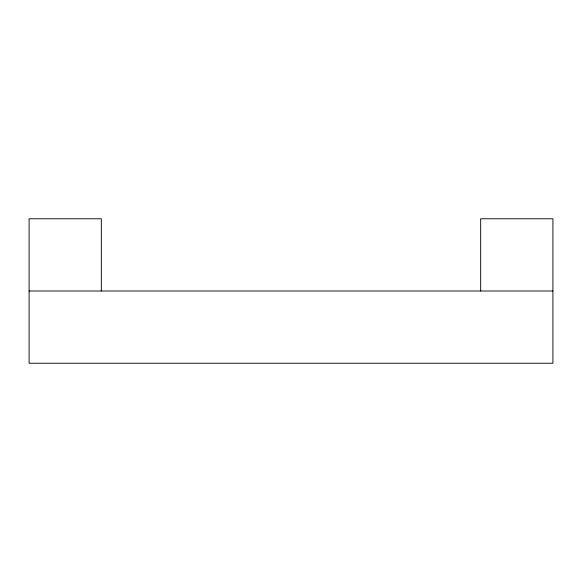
<?xml version="1.0" encoding="UTF-8"?>
<svg xmlns="http://www.w3.org/2000/svg" width="582" height="582" viewBox="0 0 582 582"><rect width="100%" height="100%" fill="white"/><g stroke="black" fill="none" stroke-linecap="round" stroke-linejoin="round"><path stroke-width="0.87" d="M29.1 291L552.9 291M480.667 291L480.667 218.767L552.9 218.767L552.9 363.233L29.1 363.233L29.1 218.767L101.333 218.767L101.333 291"/></g></svg>
